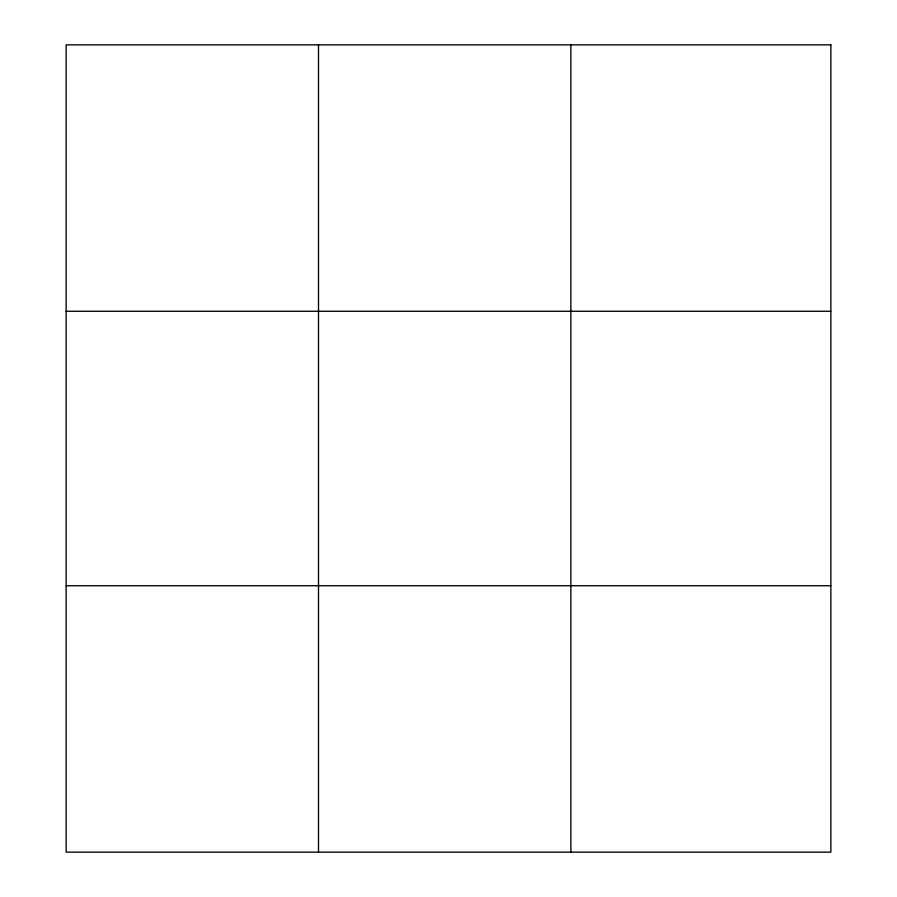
<?xml version="1.0" encoding="UTF-8"?>
<svg xmlns="http://www.w3.org/2000/svg" width="897" height="897" viewBox="0 0 897 897"><rect width="100%" height="100%" fill="white"/><g stroke="black" fill="none" stroke-linecap="round" stroke-linejoin="round"><path stroke-width="1.35" d="M318.502 852.15L318.502 44.85M570.851 852.15L570.851 44.85M66.143 311.259L830.857 311.259M66.143 585.741L830.857 585.741M830.857 44.85L830.857 852.15L66.143 852.15L66.143 44.85L830.857 44.85"/></g></svg>
